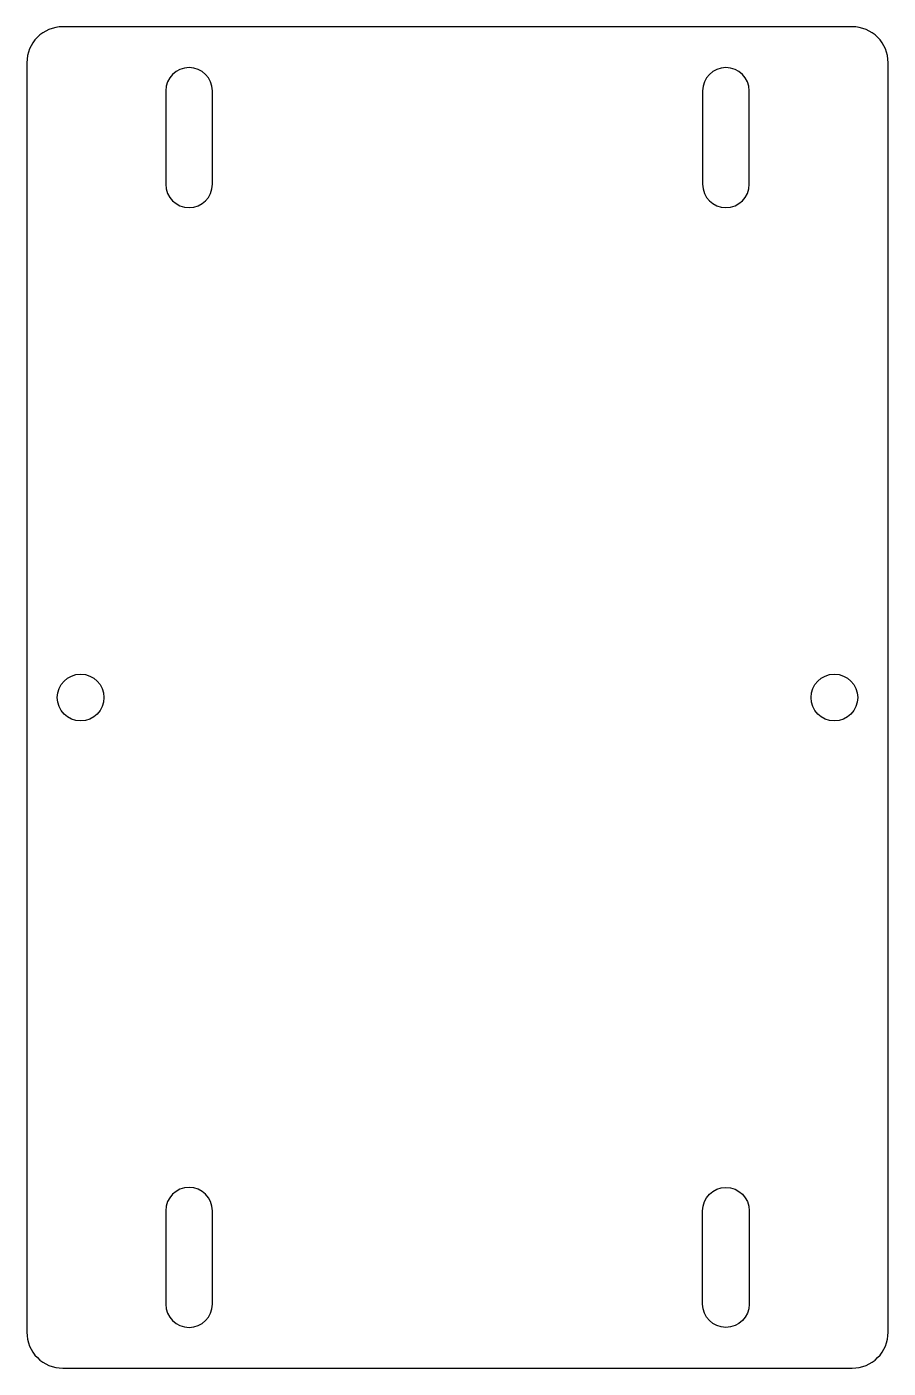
# Model space of a CAD drawing. Extents: x 0 to 240, y 0 to 374.
import ezdxf

# ---------------------------------------------------------------- set-up
doc = ezdxf.new("R2010")
doc.units = 0

msp = doc.modelspace()

# ---------------------------------------------------------------- linework, layer by layer
at = {"layer": '1'}
for points in [[(240, 363.75, 0.414214), (230, 373.75), (10, 373.75, 0.414214), (0, 363.75), (0, 10, 0.414214), (10, 0), (230, 0, 0.414214), (240, 10)], [(51.7, 355.87, 1), (38.7, 355.87), (38.7, 329.87, 1), (51.7, 329.87)], [(201.3, 355.87, 1), (188.3, 355.87), (188.3, 329.87, 1), (201.3, 329.87)], [(51.7, 43.87, 1), (38.7, 43.87), (38.7, 17.87, 1), (51.7, 17.87)], [(201.3, 43.87), (201.3, 17.87, -1), (188.3, 17.87), (188.3, 43.87, -1)]]:
    msp.add_lwpolyline(points, format="xyb", close=True, dxfattribs=at)
for centre in [(15, 186.87), (225, 186.87)]:
    msp.add_circle(centre, 6.5, dxfattribs=at)

doc.saveas('drawing.dxf')
